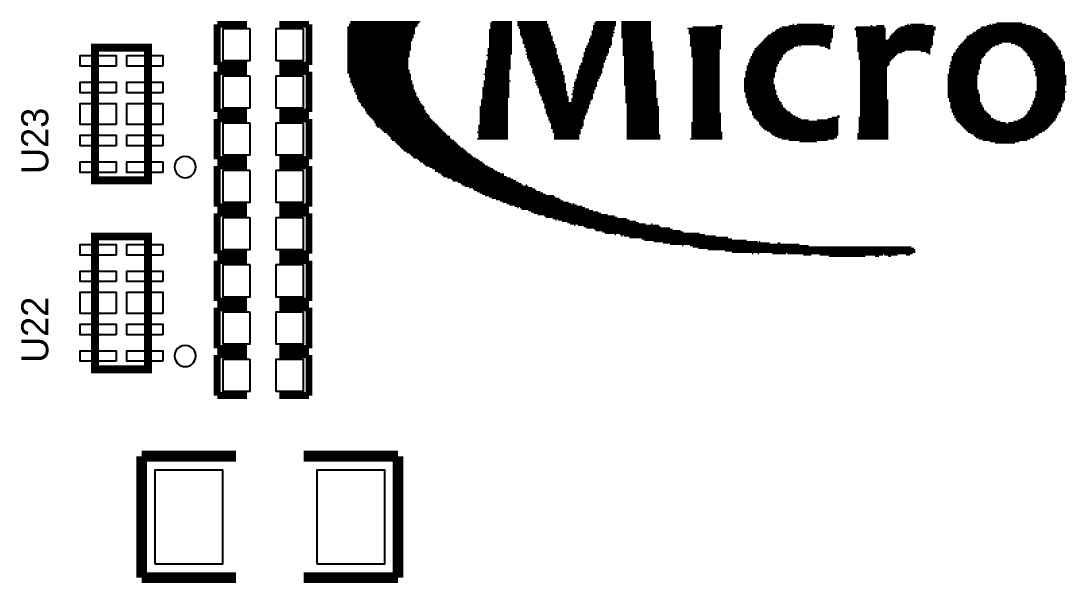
# Model space of a CAD drawing. Extents: x -41 to 160, y -9 to 129.
# Drawn here: x 3.57 to 23.27, y 57.94 to 68.52 of the extents above; entities that cross this region are included whole.
import ezdxf

# ---------------------------------------------------------------- set-up
doc = ezdxf.new("R2010")
doc.units = 0
for name, color, linetype in [('MA_PEN3', 7, 'CONTINUOUS'), ('PG_SILKSCREEN_TOP', 2, 'CONTINUOUS'), ('PIN_TOP', 1, 'CONTINUOUS'), ('RD_SILKSCREEN_TOP', 40, 'CONTINUOUS')]:
    doc.layers.add(name, color=color, linetype=linetype)

msp = doc.modelspace()

# ---------------------------------------------------------------- linework, layer by layer
at = {"layer": 'MA_PEN3', "const_width": 0.0254}
for points in [[(9.71804, 68.40474), (11.01344, 68.40474)], [(9.71804, 68.37934), (10.98804, 68.37934)], [(9.71804, 68.35394), (10.98804, 68.35394)], [(9.74344, 68.45554), (11.03884, 68.45554)], [(9.74344, 68.43014), (11.03884, 68.43014)], [(9.76884, 68.50634), (11.08964, 68.50634)], [(9.76884, 68.48094), (11.06424, 68.48094)], [(12.38504, 68.35394), (12.81684, 68.35394)], [(12.41044, 68.48094), (12.81684, 68.48094)], [(12.41044, 68.45554), (12.81684, 68.45554)], [(12.41044, 68.43014), (12.81684, 68.43014)], [(12.41044, 68.40474), (12.81684, 68.40474)], [(12.41044, 68.37934), (12.81684, 68.37934)], [(12.43584, 68.50634), (12.81684, 68.50634)], [(12.91844, 68.50634), (13.47724, 68.50634)], [(12.91844, 68.48094), (13.47724, 68.48094)], [(12.91844, 68.45554), (13.50264, 68.45554)], [(12.91844, 68.43014), (13.50264, 68.43014)], [(12.94384, 68.40474), (13.50264, 68.40474)], [(12.94384, 68.37934), (13.52804, 68.37934)], [(12.96924, 68.35394), (13.52804, 68.35394)], [(14.34084, 68.43014), (14.77264, 68.43014)], [(14.34084, 68.40474), (14.74724, 68.40474)], [(14.34084, 68.37934), (14.74724, 68.37934)], [(14.34084, 68.35394), (14.74724, 68.35394)], [(14.36624, 68.48094), (14.77264, 68.48094)], [(14.36624, 68.45554), (14.77264, 68.45554)], [(14.39164, 68.50634), (14.77264, 68.50634)], [(14.87424, 68.50634), (15.43304, 68.50634)], [(14.87424, 68.48094), (15.43304, 68.48094)], [(14.87424, 68.45554), (15.43304, 68.45554)], [(14.87424, 68.43014), (15.43304, 68.43014)], [(14.87424, 68.40474), (15.43304, 68.40474)], [(14.87424, 68.37934), (15.43304, 68.37934)], [(14.87424, 68.35394), (15.43304, 68.35394)], [(16.11884, 68.37934), (16.77924, 68.37934)], [(16.14424, 68.35394), (16.75384, 68.35394)], [(16.22044, 68.40474), (16.77924, 68.40474)], [(16.65224, 68.43014), (16.77924, 68.43014)], [(17.79524, 68.35394), (18.86204, 68.35394)], [(17.84604, 68.37934), (18.88744, 68.37934)], [(17.89684, 68.40474), (18.88744, 68.40474)], [(18.02384, 68.43014), (18.83664, 68.43014)], [(18.10004, 68.45554), (18.12544, 68.45554)], [(18.17624, 68.45554), (18.68424, 68.45554)], [(18.86204, 68.43014), (18.88744, 68.43014)], [(19.26844, 68.37934), (19.85264, 68.37934)], [(19.26844, 68.35394), (19.85264, 68.35394)], [(19.29384, 68.40474), (19.82724, 68.40474)], [(19.57324, 68.43014), (19.59864, 68.43014)], [(19.67484, 68.43014), (19.82724, 68.43014)], [(20.05584, 68.35394), (20.79244, 68.35394)], [(20.08124, 68.37934), (20.79244, 68.37934)], [(20.13204, 68.40474), (20.79244, 68.40474)], [(20.20824, 68.43014), (20.74164, 68.43014)], [(20.25904, 68.45554), (20.28444, 68.45554)], [(20.30984, 68.45554), (20.58924, 68.45554)], [(21.57984, 68.35394), (22.77364, 68.35394)], [(21.63064, 68.37934), (22.72284, 68.37934)], [(21.65604, 68.40474), (22.67204, 68.40474)], [(21.75764, 68.43014), (22.59584, 68.43014)], [(21.80844, 68.45554), (21.83384, 68.45554)], [(21.85924, 68.45554), (22.49424, 68.45554)], [(21.93544, 68.48094), (22.41804, 68.48094)], [(9.71804, 68.32854), (10.98804, 68.32854)], [(9.71804, 68.30314), (10.98804, 68.30314)], [(9.71804, 68.27774), (10.98804, 68.27774)], [(9.71804, 68.25234), (10.96264, 68.25234)], [(9.71804, 68.22694), (10.96264, 68.22694)], [(9.71804, 68.20154), (10.96264, 68.20154)], [(9.71804, 68.17614), (10.93724, 68.17614)], [(12.38504, 68.32854), (12.81684, 68.32854)], [(12.38504, 68.30314), (12.81684, 68.30314)], [(12.38504, 68.27774), (12.81684, 68.27774)], [(12.38504, 68.25234), (12.81684, 68.25234)], [(12.38504, 68.22694), (12.81684, 68.22694)], [(12.38504, 68.20154), (12.81684, 68.20154)], [(12.38504, 68.17614), (12.81684, 68.17614)], [(12.96924, 68.32854), (13.52804, 68.32854)], [(12.96924, 68.30314), (13.55344, 68.30314)], [(12.96924, 68.27774), (13.55344, 68.27774)], [(12.96924, 68.25234), (13.55344, 68.25234)], [(12.99464, 68.22694), (13.57884, 68.22694)], [(12.99464, 68.20154), (13.57884, 68.20154)], [(13.02004, 68.17614), (13.57884, 68.17614)], [(14.26464, 68.17614), (14.69644, 68.17614)], [(14.29004, 68.22694), (14.72184, 68.22694)], [(14.29004, 68.20154), (14.69644, 68.20154)], [(14.31544, 68.32854), (14.72184, 68.32854)], [(14.31544, 68.30314), (14.74724, 68.30314)], [(14.31544, 68.27774), (14.72184, 68.27774)], [(14.31544, 68.25234), (14.72184, 68.25234)], [(14.87424, 68.32854), (15.43304, 68.32854)], [(14.87424, 68.30314), (15.43304, 68.30314)], [(14.87424, 68.27774), (15.43304, 68.27774)], [(14.87424, 68.25234), (15.43304, 68.25234)], [(14.87424, 68.22694), (15.43304, 68.22694)], [(14.87424, 68.20154), (15.43304, 68.20154)], [(14.89964, 68.17614), (15.43304, 68.17614)], [(16.14424, 68.32854), (16.75384, 68.32854)], [(16.14424, 68.30314), (16.75384, 68.30314)], [(16.14424, 68.27774), (16.75384, 68.27774)], [(16.16964, 68.25234), (16.75384, 68.25234)], [(16.16964, 68.22694), (16.75384, 68.22694)], [(16.16964, 68.20154), (16.75384, 68.20154)], [(16.16964, 68.17614), (16.75384, 68.17614)], [(17.56664, 68.17614), (18.83664, 68.17614)], [(17.59204, 68.20154), (18.86204, 68.20154)], [(17.61744, 68.22694), (18.86204, 68.22694)], [(17.64284, 68.25234), (18.86204, 68.25234)], [(17.69364, 68.27774), (18.86204, 68.27774)], [(17.71904, 68.30314), (18.86204, 68.30314)], [(17.76984, 68.32854), (18.86204, 68.32854)], [(19.29384, 68.32854), (19.85264, 68.32854)], [(19.29384, 68.30314), (19.85264, 68.30314)], [(19.29384, 68.27774), (19.85264, 68.27774)], [(19.29384, 68.25234), (19.85264, 68.25234)], [(19.29384, 68.22694), (19.85264, 68.22694)], [(19.31924, 68.20154), (19.85264, 68.20154)], [(19.31924, 68.17614), (19.85264, 68.17614)], [(19.90344, 68.17614), (20.74164, 68.17614)], [(19.92884, 68.22694), (20.74164, 68.22694)], [(19.92884, 68.20154), (20.74164, 68.20154)], [(19.95424, 68.25234), (20.76704, 68.25234)], [(19.97964, 68.27774), (20.76704, 68.27774)], [(20.00504, 68.30314), (20.76704, 68.30314)], [(20.03044, 68.32854), (20.76704, 68.32854)], [(21.35124, 68.17614), (22.97684, 68.17614)], [(21.37664, 68.22694), (22.92604, 68.22694)], [(21.37664, 68.20154), (22.95144, 68.20154)], [(21.42744, 68.25234), (22.90064, 68.25234)], [(21.47824, 68.27774), (22.87524, 68.27774)], [(21.50364, 68.30314), (22.82444, 68.30314)], [(21.55444, 68.32854), (22.79904, 68.32854)], [(9.71804, 68.15074), (10.93724, 68.15074)], [(9.71804, 68.12534), (10.91184, 68.12534)], [(9.71804, 68.09994), (10.91184, 68.09994)], [(9.71804, 68.07454), (10.91184, 68.07454)], [(9.71804, 68.04914), (10.91184, 68.04914)], [(9.71804, 68.02374), (10.91184, 68.02374)], [(9.71804, 67.99834), (10.91184, 67.99834)], [(9.71804, 67.97294), (10.91184, 67.97294)], [(12.35964, 67.99834), (12.81684, 67.99834)], [(12.35964, 67.97294), (12.81684, 67.97294)], [(12.38504, 68.15074), (12.81684, 68.15074)], [(12.38504, 68.12534), (12.81684, 68.12534)], [(12.38504, 68.09994), (12.81684, 68.09994)], [(12.38504, 68.07454), (12.81684, 68.07454)], [(12.38504, 68.04914), (12.81684, 68.04914)], [(12.38504, 68.02374), (12.81684, 68.02374)], [(13.02004, 68.15074), (13.57884, 68.15074)], [(13.02004, 68.12534), (13.60424, 68.12534)], [(13.02004, 68.09994), (13.60424, 68.09994)], [(13.04544, 68.07454), (13.62964, 68.07454)], [(13.04544, 68.04914), (13.62964, 68.04914)], [(13.04544, 68.02374), (13.62964, 68.02374)], [(13.07084, 67.99834), (13.65504, 67.99834)], [(13.07084, 67.97294), (13.65504, 67.97294)], [(14.18844, 67.99834), (14.64564, 67.99834)], [(14.18844, 67.97294), (14.64564, 67.97294)], [(14.21384, 68.04914), (14.67104, 68.04914)], [(14.21384, 68.02374), (14.67104, 68.02374)], [(14.23924, 68.09994), (14.69644, 68.09994)], [(14.23924, 68.07454), (14.69644, 68.07454)], [(14.26464, 68.15074), (14.69644, 68.15074)], [(14.26464, 68.12534), (14.69644, 68.12534)], [(14.89964, 68.15074), (15.43304, 68.15074)], [(14.89964, 68.12534), (15.45844, 68.12534)], [(14.89964, 68.09994), (15.45844, 68.09994)], [(14.89964, 68.07454), (15.45844, 68.07454)], [(14.89964, 68.04914), (15.45844, 68.04914)], [(14.89964, 68.02374), (15.45844, 68.02374)], [(14.89964, 67.99834), (15.45844, 67.99834)], [(14.89964, 67.97294), (15.45844, 67.97294)], [(16.16964, 68.15074), (16.75384, 68.15074)], [(16.16964, 68.12534), (16.75384, 68.12534)], [(16.16964, 68.09994), (16.75384, 68.09994)], [(16.16964, 68.07454), (16.75384, 68.07454)], [(16.16964, 68.04914), (16.75384, 68.04914)], [(16.19504, 68.02374), (16.75384, 68.02374)], [(16.19504, 67.99834), (16.75384, 67.99834)], [(16.19504, 67.97294), (16.72844, 67.97294)], [(17.38884, 67.99834), (18.10004, 67.99834)], [(17.38884, 67.97294), (18.04924, 67.97294)], [(17.41424, 68.02374), (18.12544, 68.02374)], [(17.43964, 68.04914), (18.20164, 68.04914)], [(17.46504, 68.07454), (18.81124, 68.07454)], [(17.49044, 68.09994), (18.81124, 68.09994)], [(17.51584, 68.12534), (18.83664, 68.12534)], [(17.54124, 68.15074), (18.83664, 68.15074)], [(18.22704, 68.04914), (18.25244, 68.04914)], [(18.60804, 68.04914), (18.81124, 68.04914)], [(18.70964, 68.02374), (18.81124, 68.02374)], [(18.76044, 67.99834), (18.81124, 67.99834)], [(19.31924, 68.15074), (20.74164, 68.15074)], [(19.31924, 68.12534), (20.74164, 68.12534)], [(19.31924, 68.09994), (20.74164, 68.09994)], [(19.31924, 68.07454), (20.74164, 68.07454)], [(19.31924, 68.04914), (20.71624, 68.04914)], [(19.31924, 68.02374), (20.71624, 68.02374)], [(19.31924, 67.99834), (20.69084, 67.99834)], [(19.31924, 67.97294), (20.69084, 67.97294)], [(21.17344, 67.97294), (21.80844, 67.97294)], [(21.19884, 67.99834), (21.83384, 67.99834)], [(21.22424, 68.04914), (21.91004, 68.04914)], [(21.22424, 68.02374), (21.85924, 68.02374)], [(21.24964, 68.07454), (21.98624, 68.07454)], [(21.27504, 68.09994), (22.03704, 68.09994)], [(21.30044, 68.12534), (23.02764, 68.12534)], [(21.32584, 68.15074), (23.00224, 68.15074)], [(22.21484, 68.09994), (23.05304, 68.09994)], [(22.29104, 68.07454), (23.05304, 68.07454)], [(22.34184, 68.04914), (23.07844, 68.04914)], [(22.39264, 68.02374), (23.10384, 68.02374)], [(22.41804, 67.99834), (23.10384, 67.99834)], [(22.44344, 67.97294), (23.12924, 67.97294)], [(9.71804, 67.94754), (10.88644, 67.94754)], [(9.71804, 67.92214), (10.88644, 67.92214)], [(9.71804, 67.89674), (10.88644, 67.89674)], [(9.71804, 67.87134), (10.88644, 67.87134)], [(9.71804, 67.84594), (10.88644, 67.84594)], [(9.71804, 67.82054), (10.86104, 67.82054)], [(9.71804, 67.79514), (10.86104, 67.79514)], [(9.71804, 67.76974), (10.86104, 67.76974)], [(12.33424, 67.87134), (12.79144, 67.87134)], [(12.33424, 67.76974), (12.79144, 67.76974)], [(12.35964, 67.94754), (12.81684, 67.94754)], [(12.35964, 67.92214), (12.81684, 67.92214)], [(12.35964, 67.89674), (12.81684, 67.89674)], [(12.35964, 67.84594), (12.79144, 67.84594)], [(12.35964, 67.82054), (12.79144, 67.82054)], [(12.35964, 67.79514), (12.79144, 67.79514)], [(13.07084, 67.94754), (13.65504, 67.94754)], [(13.07084, 67.89674), (13.65504, 67.89674)], [(13.09624, 67.92214), (13.65504, 67.92214)], [(13.09624, 67.87134), (13.68044, 67.87134)], [(13.09624, 67.84594), (13.68044, 67.84594)], [(13.09624, 67.82054), (13.68044, 67.82054)], [(13.12164, 67.79514), (13.70584, 67.79514)], [(13.12164, 67.76974), (13.70584, 67.76974)], [(14.13764, 67.82054), (14.59484, 67.82054)], [(14.13764, 67.79514), (14.59484, 67.79514)], [(14.13764, 67.76974), (14.56944, 67.76974)], [(14.16304, 67.92214), (14.64564, 67.92214)], [(14.16304, 67.89674), (14.62024, 67.89674)], [(14.16304, 67.87134), (14.62024, 67.87134)], [(14.16304, 67.84594), (14.59484, 67.84594)], [(14.18844, 67.94754), (14.64564, 67.94754)], [(14.89964, 67.94754), (15.48384, 67.94754)], [(14.89964, 67.92214), (15.48384, 67.92214)], [(14.89964, 67.89674), (15.48384, 67.89674)], [(14.89964, 67.87134), (15.48384, 67.87134)], [(14.92504, 67.84594), (15.48384, 67.84594)], [(14.92504, 67.82054), (15.48384, 67.82054)], [(14.92504, 67.79514), (15.48384, 67.79514)], [(14.92504, 67.76974), (15.48384, 67.76974)], [(16.19504, 67.94754), (16.72844, 67.94754)], [(16.19504, 67.92214), (16.72844, 67.92214)], [(16.19504, 67.89674), (16.72844, 67.89674)], [(16.19504, 67.87134), (16.72844, 67.87134)], [(16.19504, 67.84594), (16.72844, 67.84594)], [(16.22044, 67.82054), (16.72844, 67.82054)], [(16.22044, 67.79514), (16.72844, 67.79514)], [(16.22044, 67.76974), (16.72844, 67.76974)], [(17.28724, 67.79514), (17.89684, 67.79514)], [(17.28724, 67.76974), (17.87144, 67.76974)], [(17.31264, 67.84594), (17.92224, 67.84594)], [(17.31264, 67.82054), (17.89684, 67.82054)], [(17.33804, 67.89674), (17.94764, 67.89674)], [(17.33804, 67.87134), (17.92224, 67.87134)], [(17.36344, 67.94754), (17.99844, 67.94754)], [(17.36344, 67.92214), (17.97304, 67.92214)], [(19.31924, 67.94754), (20.20824, 67.94754)], [(19.34464, 67.92214), (20.15744, 67.92214)], [(19.34464, 67.89674), (20.08124, 67.89674)], [(19.34464, 67.87134), (20.05584, 67.87134)], [(19.34464, 67.84594), (20.03044, 67.84594)], [(19.34464, 67.82054), (20.00504, 67.82054)], [(19.34464, 67.79514), (19.97964, 67.79514)], [(19.37004, 67.76974), (19.95424, 67.76974)], [(20.51304, 67.94754), (20.69084, 67.94754)], [(20.61464, 67.92214), (20.69084, 67.92214)], [(20.66544, 67.89674), (20.69084, 67.89674)], [(21.09724, 67.84594), (21.70684, 67.84594)], [(21.09724, 67.82054), (21.68144, 67.82054)], [(21.09724, 67.79514), (21.65604, 67.79514)], [(21.09724, 67.76974), (21.65604, 67.76974)], [(21.12264, 67.89674), (21.73224, 67.89674)], [(21.12264, 67.87134), (21.73224, 67.87134)], [(21.14804, 67.92214), (21.75764, 67.92214)], [(21.17344, 67.94754), (21.78304, 67.94754)], [(22.46884, 67.94754), (23.15464, 67.94754)], [(22.49424, 67.92214), (23.15464, 67.92214)], [(22.51964, 67.89674), (23.15464, 67.89674)], [(22.51964, 67.87134), (23.18004, 67.87134)], [(22.54504, 67.84594), (23.18004, 67.84594)], [(22.57044, 67.82054), (23.18004, 67.82054)], [(22.57044, 67.79514), (23.20544, 67.79514)], [(22.59584, 67.76974), (23.20544, 67.76974)], [(9.71804, 67.74434), (10.86104, 67.74434)], [(9.71804, 67.71894), (10.86104, 67.71894)], [(9.71804, 67.69354), (10.86104, 67.69354)], [(9.71804, 67.66814), (10.86104, 67.66814)], [(9.71804, 67.64274), (10.86104, 67.64274)], [(9.71804, 67.61734), (10.86104, 67.61734)], [(9.71804, 67.59194), (10.88644, 67.59194)], [(9.71804, 67.56654), (10.88644, 67.56654)], [(12.30884, 67.61734), (12.79144, 67.61734)], [(12.30884, 67.59194), (12.76604, 67.59194)], [(12.30884, 67.56654), (12.76604, 67.56654)], [(12.33424, 67.74434), (12.79144, 67.74434)], [(12.33424, 67.71894), (12.79144, 67.71894)], [(12.33424, 67.69354), (12.79144, 67.69354)], [(12.33424, 67.66814), (12.79144, 67.66814)], [(12.33424, 67.64274), (12.79144, 67.64274)], [(13.14704, 67.74434), (13.70584, 67.74434)], [(13.14704, 67.71894), (13.73124, 67.71894)], [(13.14704, 67.69354), (13.73124, 67.69354)], [(13.17244, 67.66814), (13.75664, 67.66814)], [(13.17244, 67.64274), (13.75664, 67.64274)], [(13.19784, 67.61734), (13.75664, 67.61734)], [(13.19784, 67.59194), (13.75664, 67.59194)], [(13.19784, 67.56654), (13.78204, 67.56654)], [(14.06144, 67.59194), (14.51864, 67.59194)], [(14.06144, 67.56654), (14.51864, 67.56654)], [(14.08684, 67.66814), (14.54404, 67.66814)], [(14.08684, 67.64274), (14.54404, 67.64274)], [(14.08684, 67.61734), (14.51864, 67.61734)], [(14.11224, 67.71894), (14.54404, 67.71894)], [(14.11224, 67.69354), (14.54404, 67.69354)], [(14.13764, 67.74434), (14.56944, 67.74434)], [(14.92504, 67.74434), (15.48384, 67.74434)], [(14.92504, 67.71894), (15.48384, 67.71894)], [(14.92504, 67.69354), (15.48384, 67.69354)], [(14.92504, 67.66814), (15.48384, 67.66814)], [(14.92504, 67.64274), (15.48384, 67.64274)], [(14.92504, 67.61734), (15.48384, 67.61734)], [(14.92504, 67.59194), (15.50924, 67.59194)], [(14.92504, 67.56654), (15.50924, 67.56654)], [(16.22044, 67.74434), (16.72844, 67.74434)], [(16.22044, 67.71894), (16.72844, 67.71894)], [(16.22044, 67.69354), (16.72844, 67.69354)], [(16.22044, 67.66814), (16.72844, 67.66814)], [(16.22044, 67.64274), (16.72844, 67.64274)], [(16.22044, 67.61734), (16.72844, 67.61734)], [(16.22044, 67.59194), (16.72844, 67.59194)], [(16.22044, 67.56654), (16.72844, 67.56654)], [(17.21104, 67.56654), (17.79524, 67.56654)], [(17.23644, 67.66814), (17.82064, 67.66814)], [(17.23644, 67.64274), (17.79524, 67.64274)], [(17.23644, 67.61734), (17.79524, 67.61734)], [(17.23644, 67.59194), (17.79524, 67.59194)], [(17.26184, 67.71894), (17.84604, 67.71894)], [(17.26184, 67.69354), (17.82064, 67.69354)], [(17.28724, 67.74434), (17.84604, 67.74434)], [(19.37004, 67.74434), (19.92884, 67.74434)], [(19.37004, 67.71894), (19.92884, 67.71894)], [(19.37004, 67.69354), (19.92884, 67.69354)], [(19.37004, 67.66814), (19.90344, 67.66814)], [(19.37004, 67.64274), (19.87804, 67.64274)], [(19.37004, 67.61734), (19.87804, 67.61734)], [(19.37004, 67.59194), (19.87804, 67.59194)], [(19.37004, 67.56654), (19.87804, 67.56654)], [(21.04644, 67.66814), (21.63064, 67.66814)], [(21.04644, 67.61734), (21.63064, 67.61734)], [(21.04644, 67.59194), (21.60524, 67.59194)], [(21.04644, 67.56654), (21.60524, 67.56654)], [(21.07184, 67.74434), (21.65604, 67.74434)], [(21.07184, 67.71894), (21.65604, 67.71894)], [(21.07184, 67.69354), (21.63064, 67.69354)], [(21.07184, 67.64274), (21.63064, 67.64274)], [(22.62124, 67.74434), (23.23084, 67.74434)], [(22.62124, 67.71894), (23.23084, 67.71894)], [(22.62124, 67.69354), (23.23084, 67.69354)], [(22.64664, 67.66814), (23.23084, 67.66814)], [(22.64664, 67.64274), (23.23084, 67.64274)], [(22.64664, 67.59194), (23.23084, 67.59194)], [(22.67204, 67.61734), (23.23084, 67.61734)], [(22.67204, 67.56654), (23.23084, 67.56654)], [(9.71804, 67.54114), (10.88644, 67.54114)], [(9.74344, 67.51574), (10.91184, 67.51574)], [(9.74344, 67.49034), (10.91184, 67.49034)], [(9.74344, 67.46494), (10.91184, 67.46494)], [(9.76884, 67.43954), (10.91184, 67.43954)], [(9.76884, 67.41414), (10.91184, 67.41414)], [(9.76884, 67.38874), (10.93724, 67.38874)], [(9.76884, 67.36334), (10.93724, 67.36334)], [(12.28344, 67.51574), (12.76604, 67.51574)], [(12.28344, 67.38874), (12.79144, 67.38874)], [(12.28344, 67.36334), (12.76604, 67.36334)], [(12.30884, 67.54114), (12.76604, 67.54114)], [(12.30884, 67.49034), (12.76604, 67.49034)], [(12.30884, 67.46494), (12.76604, 67.46494)], [(12.30884, 67.43954), (12.76604, 67.43954)], [(12.30884, 67.41414), (12.76604, 67.41414)], [(13.19784, 67.54114), (13.78204, 67.54114)], [(13.22324, 67.51574), (13.78204, 67.51574)], [(13.22324, 67.49034), (13.80744, 67.49034)], [(13.24864, 67.46494), (13.80744, 67.46494)], [(13.24864, 67.43954), (13.80744, 67.43954)], [(13.24864, 67.41414), (13.80744, 67.41414)], [(13.24864, 67.36334), (13.80744, 67.36334)], [(13.27404, 67.38874), (13.80744, 67.38874)], [(13.98524, 67.36334), (14.41704, 67.36334)], [(14.01064, 67.41414), (14.44244, 67.41414)], [(14.01064, 67.38874), (14.44244, 67.38874)], [(14.03604, 67.51574), (14.49324, 67.51574)], [(14.03604, 67.49034), (14.49324, 67.49034)], [(14.03604, 67.46494), (14.46784, 67.46494)], [(14.03604, 67.43954), (14.46784, 67.43954)], [(14.06144, 67.54114), (14.51864, 67.54114)], [(14.92504, 67.54114), (15.50924, 67.54114)], [(14.92504, 67.51574), (15.50924, 67.51574)], [(14.92504, 67.49034), (15.50924, 67.49034)], [(14.92504, 67.46494), (15.50924, 67.46494)], [(14.92504, 67.43954), (15.50924, 67.43954)], [(14.92504, 67.41414), (15.50924, 67.41414)], [(14.92504, 67.38874), (15.53464, 67.38874)], [(14.92504, 67.36334), (15.53464, 67.36334)], [(16.22044, 67.54114), (16.72844, 67.54114)], [(16.22044, 67.51574), (16.72844, 67.51574)], [(16.22044, 67.49034), (16.72844, 67.49034)], [(16.22044, 67.46494), (16.72844, 67.46494)], [(16.22044, 67.43954), (16.72844, 67.43954)], [(16.22044, 67.41414), (16.72844, 67.41414)], [(16.22044, 67.38874), (16.72844, 67.38874)], [(16.22044, 67.36334), (16.72844, 67.36334)], [(17.18564, 67.43954), (17.74444, 67.43954)], [(17.18564, 67.41414), (17.74444, 67.41414)], [(17.18564, 67.38874), (17.74444, 67.38874)], [(17.18564, 67.36334), (17.74444, 67.36334)], [(17.21104, 67.54114), (17.76984, 67.54114)], [(17.21104, 67.51574), (17.76984, 67.51574)], [(17.21104, 67.49034), (17.76984, 67.49034)], [(17.21104, 67.46494), (17.76984, 67.46494)], [(19.37004, 67.54114), (19.87804, 67.54114)], [(19.37004, 67.51574), (19.87804, 67.51574)], [(19.37004, 67.49034), (19.87804, 67.49034)], [(19.37004, 67.46494), (19.87804, 67.46494)], [(19.37004, 67.43954), (19.87804, 67.43954)], [(19.37004, 67.41414), (19.87804, 67.41414)], [(19.37004, 67.38874), (19.87804, 67.38874)], [(19.37004, 67.36334), (19.87804, 67.36334)], [(21.02104, 67.51574), (21.60524, 67.51574)], [(21.02104, 67.49034), (21.57984, 67.49034)], [(21.02104, 67.46494), (21.57984, 67.46494)], [(21.02104, 67.43954), (21.57984, 67.43954)], [(21.02104, 67.41414), (21.57984, 67.41414)], [(21.02104, 67.38874), (21.57984, 67.38874)], [(21.02104, 67.36334), (21.57984, 67.36334)], [(21.04644, 67.54114), (21.60524, 67.54114)], [(22.67204, 67.54114), (23.23084, 67.54114)], [(22.67204, 67.51574), (23.23084, 67.51574)], [(22.67204, 67.49034), (23.25624, 67.49034)], [(22.69744, 67.46494), (23.25624, 67.46494)], [(22.69744, 67.43954), (23.25624, 67.43954)], [(22.69744, 67.41414), (23.25624, 67.41414)], [(22.69744, 67.38874), (23.25624, 67.38874)], [(22.69744, 67.36334), (23.25624, 67.36334)], [(9.79424, 67.33794), (10.93724, 67.33794)], [(9.79424, 67.31254), (10.96264, 67.31254)], [(9.81964, 67.28714), (10.96264, 67.28714)], [(9.81964, 67.26174), (10.96264, 67.26174)], [(9.84504, 67.23634), (10.96264, 67.23634)], [(9.84504, 67.21094), (10.98804, 67.21094)], [(9.84504, 67.18554), (10.98804, 67.18554)], [(12.25804, 67.26174), (12.76604, 67.26174)], [(12.25804, 67.23634), (12.76604, 67.23634)], [(12.25804, 67.21094), (12.76604, 67.21094)], [(12.25804, 67.18554), (12.76604, 67.18554)], [(12.28344, 67.33794), (12.76604, 67.33794)], [(12.28344, 67.31254), (12.76604, 67.31254)], [(12.28344, 67.28714), (12.76604, 67.28714)], [(13.27404, 67.33794), (13.83284, 67.33794)], [(13.27404, 67.31254), (13.83284, 67.31254)], [(13.29944, 67.28714), (13.83284, 67.28714)], [(13.29944, 67.26174), (13.83284, 67.26174)], [(13.32484, 67.23634), (13.83284, 67.23634)], [(13.32484, 67.21094), (13.83284, 67.21094)], [(13.32484, 67.18554), (13.85824, 67.18554)], [(13.95984, 67.26174), (14.39164, 67.26174)], [(13.95984, 67.21094), (14.36624, 67.21094)], [(13.95984, 67.18554), (14.36624, 67.18554)], [(13.98524, 67.33794), (14.41704, 67.33794)], [(13.98524, 67.31254), (14.41704, 67.31254)], [(13.98524, 67.28714), (14.41704, 67.28714)], [(13.98524, 67.23634), (14.39164, 67.23634)], [(14.92504, 67.33794), (15.53464, 67.33794)], [(14.92504, 67.31254), (15.53464, 67.31254)], [(14.95044, 67.28714), (15.53464, 67.28714)], [(14.95044, 67.26174), (15.53464, 67.26174)], [(14.95044, 67.23634), (15.53464, 67.23634)], [(14.95044, 67.21094), (15.53464, 67.21094)], [(14.95044, 67.18554), (15.53464, 67.18554)], [(16.22044, 67.33794), (16.72844, 67.33794)], [(16.22044, 67.31254), (16.72844, 67.31254)], [(16.22044, 67.28714), (16.72844, 67.28714)], [(16.22044, 67.26174), (16.72844, 67.26174)], [(16.22044, 67.23634), (16.72844, 67.23634)], [(16.22044, 67.21094), (16.72844, 67.21094)], [(16.22044, 67.18554), (16.72844, 67.18554)], [(17.18564, 67.33794), (17.74444, 67.33794)], [(17.18564, 67.31254), (17.76984, 67.31254)], [(17.18564, 67.28714), (17.76984, 67.28714)], [(17.18564, 67.26174), (17.76984, 67.26174)], [(17.18564, 67.23634), (17.76984, 67.23634)], [(17.18564, 67.21094), (17.79524, 67.21094)], [(17.18564, 67.18554), (17.79524, 67.18554)], [(19.37004, 67.33794), (19.87804, 67.33794)], [(19.37004, 67.31254), (19.87804, 67.31254)], [(19.37004, 67.28714), (19.87804, 67.28714)], [(19.37004, 67.26174), (19.87804, 67.26174)], [(19.37004, 67.23634), (19.87804, 67.23634)], [(19.37004, 67.21094), (19.87804, 67.21094)], [(19.37004, 67.18554), (19.87804, 67.18554)], [(21.02104, 67.33794), (21.57984, 67.33794)], [(21.02104, 67.31254), (21.57984, 67.31254)], [(21.02104, 67.28714), (21.57984, 67.28714)], [(21.02104, 67.26174), (21.57984, 67.26174)], [(21.02104, 67.23634), (21.57984, 67.23634)], [(21.02104, 67.21094), (21.60524, 67.21094)], [(21.02104, 67.18554), (21.60524, 67.18554)], [(22.67204, 67.18554), (23.25624, 67.18554)], [(22.69744, 67.33794), (23.25624, 67.33794)], [(22.69744, 67.31254), (23.25624, 67.31254)], [(22.69744, 67.28714), (23.23084, 67.28714)], [(22.69744, 67.26174), (23.23084, 67.26174)], [(22.69744, 67.23634), (23.23084, 67.23634)], [(22.69744, 67.21094), (23.23084, 67.21094)], [(9.87044, 67.16014), (11.01344, 67.16014)], [(9.87044, 67.13474), (11.01344, 67.13474)], [(9.89584, 67.10934), (11.01344, 67.10934)], [(9.89584, 67.08394), (11.03884, 67.08394)], [(9.89584, 67.05854), (11.06424, 67.05854)], [(9.92124, 67.03314), (11.06424, 67.03314)], [(9.92124, 67.00774), (11.08964, 67.00774)], [(9.94664, 66.98234), (11.08964, 66.98234)], [(12.23264, 67.03314), (12.74064, 67.03314)], [(12.23264, 67.00774), (12.74064, 67.00774)], [(12.23264, 66.98234), (12.74064, 66.98234)], [(12.25804, 67.16014), (12.76604, 67.16014)], [(12.25804, 67.13474), (12.76604, 67.13474)], [(12.25804, 67.10934), (12.76604, 67.10934)], [(12.25804, 67.08394), (12.76604, 67.08394)], [(12.25804, 67.05854), (12.74064, 67.05854)], [(13.32484, 67.16014), (13.85824, 67.16014)], [(13.35024, 67.13474), (13.85824, 67.13474)], [(13.35024, 67.10934), (13.85824, 67.10934)], [(13.37564, 67.08394), (13.88364, 67.08394)], [(13.37564, 67.05854), (13.88364, 67.05854)], [(13.37564, 67.03314), (13.88364, 67.03314)], [(13.40104, 67.00774), (13.88364, 67.00774)], [(13.40104, 66.98234), (14.29004, 66.98234)], [(13.93444, 67.13474), (14.34084, 67.13474)], [(13.93444, 67.05854), (14.34084, 67.05854)], [(13.93444, 67.03314), (14.31544, 67.03314)], [(13.93444, 67.00774), (14.29004, 67.00774)], [(13.95984, 67.16014), (14.36624, 67.16014)], [(13.95984, 67.10934), (14.34084, 67.10934)], [(13.95984, 67.08394), (14.34084, 67.08394)], [(14.95044, 67.16014), (15.53464, 67.16014)], [(14.95044, 67.13474), (15.53464, 67.13474)], [(14.95044, 67.10934), (15.53464, 67.10934)], [(14.95044, 67.08394), (15.53464, 67.08394)], [(14.95044, 67.05854), (15.56004, 67.05854)], [(14.95044, 67.03314), (15.56004, 67.03314)], [(14.95044, 67.00774), (15.56004, 67.00774)], [(14.95044, 66.98234), (15.56004, 66.98234)], [(16.22044, 67.16014), (16.72844, 67.16014)], [(16.22044, 67.13474), (16.72844, 67.13474)], [(16.22044, 67.10934), (16.72844, 67.10934)], [(16.22044, 67.08394), (16.72844, 67.08394)], [(16.22044, 67.05854), (16.72844, 67.05854)], [(16.22044, 67.03314), (16.72844, 67.03314)], [(16.22044, 67.00774), (16.72844, 67.00774)], [(16.22044, 66.98234), (16.72844, 66.98234)], [(17.21104, 67.16014), (17.79524, 67.16014)], [(17.21104, 67.13474), (17.79524, 67.13474)], [(17.21104, 67.10934), (17.82064, 67.10934)], [(17.21104, 67.08394), (17.82064, 67.08394)], [(17.23644, 67.05854), (17.84604, 67.05854)], [(17.23644, 67.03314), (17.84604, 67.03314)], [(17.23644, 67.00774), (17.87144, 67.00774)], [(17.23644, 66.98234), (17.89684, 66.98234)], [(19.37004, 67.16014), (19.87804, 67.16014)], [(19.37004, 67.13474), (19.87804, 67.13474)], [(19.37004, 67.10934), (19.87804, 67.10934)], [(19.37004, 67.08394), (19.87804, 67.08394)], [(19.37004, 67.05854), (19.87804, 67.05854)], [(19.37004, 67.03314), (19.90344, 67.03314)], [(19.37004, 67.00774), (19.90344, 67.00774)], [(19.37004, 66.98234), (19.90344, 66.98234)], [(21.02104, 67.16014), (21.60524, 67.16014)], [(21.02104, 67.13474), (21.63064, 67.13474)], [(21.02104, 67.10934), (21.63064, 67.10934)], [(21.02104, 67.08394), (21.63064, 67.08394)], [(21.04644, 67.05854), (21.63064, 67.05854)], [(21.04644, 67.03314), (21.63064, 67.03314)], [(21.04644, 67.00774), (21.63064, 67.00774)], [(21.07184, 66.98234), (21.65604, 66.98234)], [(22.62124, 67.00774), (23.20544, 67.00774)], [(22.62124, 66.98234), (23.20544, 66.98234)], [(22.64664, 67.05854), (23.23084, 67.05854)], [(22.64664, 67.03314), (23.23084, 67.03314)], [(22.67204, 67.16014), (23.23084, 67.16014)], [(22.67204, 67.13474), (23.23084, 67.13474)], [(22.67204, 67.10934), (23.23084, 67.10934)], [(22.67204, 67.08394), (23.23084, 67.08394)], [(9.97204, 66.95694), (11.11504, 66.95694)], [(9.97204, 66.93154), (11.14044, 66.93154)], [(9.99744, 66.90614), (11.16584, 66.90614)], [(10.02284, 66.88074), (11.16584, 66.88074)], [(10.04824, 66.85534), (11.16584, 66.85534)], [(10.04824, 66.82994), (11.19124, 66.82994)], [(10.07364, 66.80454), (11.19124, 66.80454)], [(10.07364, 66.77914), (11.21664, 66.77914)], [(12.20724, 66.90614), (12.74064, 66.90614)], [(12.20724, 66.88074), (12.74064, 66.88074)], [(12.20724, 66.85534), (12.74064, 66.85534)], [(12.20724, 66.82994), (12.74064, 66.82994)], [(12.20724, 66.80454), (12.74064, 66.80454)], [(12.20724, 66.77914), (12.74064, 66.77914)], [(12.23264, 66.95694), (12.74064, 66.95694)], [(12.23264, 66.93154), (12.74064, 66.93154)], [(13.42644, 66.95694), (14.29004, 66.95694)], [(13.42644, 66.93154), (14.26464, 66.93154)], [(13.42644, 66.90614), (14.26464, 66.90614)], [(13.42644, 66.88074), (14.26464, 66.88074)], [(13.45184, 66.85534), (14.23924, 66.85534)], [(13.45184, 66.82994), (14.23924, 66.82994)], [(13.45184, 66.80454), (14.23924, 66.80454)], [(13.45184, 66.77914), (14.21384, 66.77914)], [(14.97584, 66.95694), (15.56004, 66.95694)], [(14.97584, 66.93154), (15.56004, 66.93154)], [(14.97584, 66.90614), (15.58544, 66.90614)], [(14.97584, 66.88074), (15.58544, 66.88074)], [(14.97584, 66.85534), (15.58544, 66.85534)], [(14.97584, 66.82994), (15.58544, 66.82994)], [(14.97584, 66.80454), (15.58544, 66.80454)], [(14.97584, 66.77914), (15.58544, 66.77914)], [(16.22044, 66.95694), (16.72844, 66.95694)], [(16.22044, 66.93154), (16.72844, 66.93154)], [(16.22044, 66.90614), (16.72844, 66.90614)], [(16.22044, 66.88074), (16.72844, 66.88074)], [(16.22044, 66.85534), (16.72844, 66.85534)], [(16.22044, 66.82994), (16.72844, 66.82994)], [(16.22044, 66.80454), (16.72844, 66.80454)], [(16.22044, 66.77914), (16.75384, 66.77914)], [(17.26184, 66.95694), (17.89684, 66.95694)], [(17.26184, 66.93154), (17.92224, 66.93154)], [(17.28724, 66.90614), (17.92224, 66.90614)], [(17.28724, 66.88074), (17.94764, 66.88074)], [(17.28724, 66.85534), (17.97304, 66.85534)], [(17.31264, 66.82994), (17.99844, 66.82994)], [(17.33804, 66.80454), (18.04924, 66.80454)], [(17.33804, 66.77914), (18.07464, 66.77914)], [(19.37004, 66.95694), (19.90344, 66.95694)], [(19.37004, 66.93154), (19.90344, 66.93154)], [(19.37004, 66.90614), (19.90344, 66.90614)], [(19.37004, 66.88074), (19.90344, 66.88074)], [(19.37004, 66.85534), (19.90344, 66.85534)], [(19.37004, 66.82994), (19.90344, 66.82994)], [(19.37004, 66.80454), (19.90344, 66.80454)], [(19.37004, 66.77914), (19.90344, 66.77914)], [(21.07184, 66.95694), (21.65604, 66.95694)], [(21.07184, 66.93154), (21.68144, 66.93154)], [(21.07184, 66.90614), (21.68144, 66.90614)], [(21.07184, 66.88074), (21.70684, 66.88074)], [(21.09724, 66.85534), (21.70684, 66.85534)], [(21.09724, 66.82994), (21.73224, 66.82994)], [(21.09724, 66.80454), (21.75764, 66.80454)], [(21.12264, 66.77914), (21.78304, 66.77914)], [(22.51964, 66.80454), (23.12924, 66.80454)], [(22.51964, 66.77914), (23.10384, 66.77914)], [(22.54504, 66.82994), (23.15464, 66.82994)], [(22.57044, 66.88074), (23.15464, 66.88074)], [(22.57044, 66.85534), (23.15464, 66.85534)], [(22.59584, 66.93154), (23.18004, 66.93154)], [(22.59584, 66.90614), (23.18004, 66.90614)], [(22.62124, 66.95694), (23.18004, 66.95694)], [(10.09904, 66.75374), (11.24204, 66.75374)], [(10.12444, 66.72834), (11.26744, 66.72834)], [(10.14984, 66.70294), (11.26744, 66.70294)], [(10.17524, 66.67754), (11.29284, 66.67754)], [(10.20064, 66.65214), (11.31824, 66.65214)], [(10.22604, 66.62674), (11.34364, 66.62674)], [(10.22604, 66.60134), (11.36904, 66.60134)], [(10.25144, 66.57594), (11.39444, 66.57594)], [(12.20724, 66.75374), (12.74064, 66.75374)], [(12.20724, 66.72834), (12.74064, 66.72834)], [(12.20724, 66.70294), (12.74064, 66.70294)], [(12.20724, 66.67754), (12.74064, 66.67754)], [(12.20724, 66.65214), (12.74064, 66.65214)], [(12.20724, 66.62674), (12.74064, 66.62674)], [(12.20724, 66.60134), (12.74064, 66.60134)], [(12.20724, 66.57594), (12.74064, 66.57594)], [(13.47724, 66.75374), (14.21384, 66.75374)], [(13.47724, 66.72834), (14.18844, 66.72834)], [(13.50264, 66.70294), (14.18844, 66.70294)], [(13.50264, 66.67754), (14.18844, 66.67754)], [(13.50264, 66.65214), (14.16304, 66.65214)], [(13.52804, 66.62674), (14.16304, 66.62674)], [(13.52804, 66.60134), (14.16304, 66.60134)], [(13.55344, 66.57594), (14.16304, 66.57594)], [(14.97584, 66.75374), (15.58544, 66.75374)], [(14.97584, 66.72834), (15.58544, 66.72834)], [(14.97584, 66.70294), (15.58544, 66.70294)], [(14.97584, 66.67754), (15.58544, 66.67754)], [(14.97584, 66.65214), (15.58544, 66.65214)], [(14.97584, 66.62674), (15.58544, 66.62674)], [(14.97584, 66.60134), (15.58544, 66.60134)], [(14.97584, 66.57594), (15.58544, 66.57594)], [(16.19504, 66.60134), (16.75384, 66.60134)], [(16.19504, 66.57594), (16.75384, 66.57594)], [(16.22044, 66.75374), (16.75384, 66.75374)], [(16.22044, 66.72834), (16.75384, 66.72834)], [(16.22044, 66.70294), (16.75384, 66.70294)], [(16.22044, 66.67754), (16.75384, 66.67754)], [(16.22044, 66.65214), (16.75384, 66.65214)], [(16.22044, 66.62674), (16.75384, 66.62674)], [(17.33804, 66.75374), (18.10004, 66.75374)], [(17.36344, 66.72834), (18.15084, 66.72834)], [(17.36344, 66.70294), (18.20164, 66.70294)], [(17.38884, 66.67754), (18.25244, 66.67754)], [(17.41424, 66.65214), (18.40484, 66.65214)], [(17.43964, 66.62674), (18.96364, 66.62674)], [(17.46504, 66.60134), (18.96364, 66.60134)], [(17.46504, 66.57594), (18.96364, 66.57594)], [(18.55724, 66.65214), (18.96364, 66.65214)], [(18.76044, 66.67754), (18.96364, 66.67754)], [(18.83664, 66.70294), (18.98904, 66.70294)], [(18.93824, 66.72834), (18.98904, 66.72834)], [(19.34464, 66.70294), (19.90344, 66.70294)], [(19.34464, 66.67754), (19.90344, 66.67754)], [(19.34464, 66.65214), (19.90344, 66.65214)], [(19.34464, 66.62674), (19.90344, 66.62674)], [(19.34464, 66.60134), (19.90344, 66.60134)], [(19.34464, 66.57594), (19.90344, 66.57594)], [(19.37004, 66.75374), (19.90344, 66.75374)], [(19.37004, 66.72834), (19.90344, 66.72834)], [(21.12264, 66.75374), (21.80844, 66.75374)], [(21.14804, 66.72834), (21.83384, 66.72834)], [(21.14804, 66.70294), (21.83384, 66.70294)], [(21.17344, 66.67754), (21.88464, 66.67754)], [(21.17344, 66.65214), (21.93544, 66.65214)], [(21.19884, 66.62674), (22.01164, 66.62674)], [(21.22424, 66.60134), (22.11324, 66.60134)], [(21.24964, 66.57594), (22.97684, 66.57594)], [(22.16404, 66.60134), (23.00224, 66.60134)], [(22.26564, 66.62674), (23.02764, 66.62674)], [(22.34184, 66.65214), (23.05304, 66.65214)], [(22.39264, 66.67754), (23.05304, 66.67754)], [(22.44344, 66.70294), (23.07844, 66.70294)], [(22.46884, 66.72834), (23.07844, 66.72834)], [(22.49424, 66.75374), (23.10384, 66.75374)], [(10.25144, 66.55054), (11.41984, 66.55054)], [(10.27684, 66.52514), (11.44524, 66.52514)], [(10.32764, 66.49974), (11.47064, 66.49974)], [(10.35304, 66.47434), (11.49604, 66.47434)], [(10.37844, 66.44894), (11.52144, 66.44894)], [(10.40384, 66.42354), (11.54684, 66.42354)], [(10.45464, 66.39814), (11.57224, 66.39814)], [(12.15644, 66.42354), (12.74064, 66.42354)], [(12.18184, 66.55054), (12.74064, 66.55054)], [(12.18184, 66.52514), (12.74064, 66.52514)], [(12.18184, 66.49974), (12.74064, 66.49974)], [(12.18184, 66.47434), (12.74064, 66.47434)], [(12.18184, 66.44894), (12.74064, 66.44894)], [(12.18184, 66.39814), (12.74064, 66.39814)], [(13.55344, 66.55054), (14.16304, 66.55054)], [(13.55344, 66.52514), (14.13764, 66.52514)], [(13.55344, 66.49974), (14.13764, 66.49974)], [(13.57884, 66.47434), (14.11224, 66.47434)], [(13.57884, 66.44894), (14.11224, 66.44894)], [(13.57884, 66.42354), (14.11224, 66.42354)], [(13.60424, 66.39814), (14.11224, 66.39814)], [(14.97584, 66.55054), (15.58544, 66.55054)], [(14.97584, 66.52514), (15.58544, 66.52514)], [(14.97584, 66.49974), (15.58544, 66.49974)], [(14.97584, 66.47434), (15.58544, 66.47434)], [(14.97584, 66.44894), (15.58544, 66.44894)], [(14.97584, 66.42354), (15.58544, 66.42354)], [(14.97584, 66.39814), (15.58544, 66.39814)], [(16.19504, 66.55054), (16.75384, 66.55054)], [(16.19504, 66.52514), (16.75384, 66.52514)], [(16.19504, 66.49974), (16.75384, 66.49974)], [(16.19504, 66.47434), (16.75384, 66.47434)], [(16.19504, 66.44894), (16.75384, 66.44894)], [(16.19504, 66.42354), (16.77924, 66.42354)], [(16.19504, 66.39814), (16.77924, 66.39814)], [(17.49044, 66.55054), (18.96364, 66.55054)], [(17.51584, 66.52514), (18.96364, 66.52514)], [(17.54124, 66.49974), (18.96364, 66.49974)], [(17.56664, 66.47434), (18.96364, 66.47434)], [(17.61744, 66.44894), (18.96364, 66.44894)], [(17.66824, 66.42354), (18.96364, 66.42354)], [(17.69364, 66.39814), (18.96364, 66.39814)], [(19.31924, 66.39814), (19.90344, 66.39814)], [(19.34464, 66.55054), (19.90344, 66.55054)], [(19.34464, 66.52514), (19.90344, 66.52514)], [(19.34464, 66.49974), (19.90344, 66.49974)], [(19.34464, 66.47434), (19.90344, 66.47434)], [(19.34464, 66.44894), (19.90344, 66.44894)], [(19.34464, 66.42354), (19.90344, 66.42354)], [(21.27504, 66.55054), (22.95144, 66.55054)], [(21.30044, 66.52514), (22.92604, 66.52514)], [(21.32584, 66.49974), (22.90064, 66.49974)], [(21.35124, 66.47434), (22.87524, 66.47434)], [(21.37664, 66.44894), (22.84984, 66.44894)], [(21.40204, 66.42354), (22.79904, 66.42354)], [(21.45284, 66.39814), (22.74824, 66.39814)], [(10.48004, 66.37274), (11.59764, 66.37274)], [(10.50544, 66.34734), (11.64844, 66.34734)], [(10.53084, 66.32194), (11.64844, 66.32194)], [(10.53084, 66.29654), (11.67384, 66.29654)], [(10.55624, 66.27114), (11.72464, 66.27114)], [(10.60704, 66.24574), (11.75004, 66.24574)], [(10.63244, 66.22034), (11.77544, 66.22034)], [(10.65784, 66.19494), (11.80084, 66.19494)], [(12.15644, 66.29654), (12.74064, 66.29654)], [(12.18184, 66.37274), (12.74064, 66.37274)], [(12.18184, 66.34734), (12.74064, 66.34734)], [(12.18184, 66.32194), (12.74064, 66.32194)], [(13.60424, 66.37274), (14.08684, 66.37274)], [(13.60424, 66.34734), (14.08684, 66.34734)], [(13.60424, 66.32194), (14.08684, 66.32194)], [(13.60424, 66.29654), (14.08684, 66.29654)], [(14.97584, 66.37274), (15.61084, 66.37274)], [(14.97584, 66.34734), (15.61084, 66.34734)], [(14.97584, 66.32194), (15.61084, 66.32194)], [(14.97584, 66.29654), (15.61084, 66.29654)], [(16.16964, 66.29654), (16.77924, 66.29654)], [(16.19504, 66.37274), (16.77924, 66.37274)], [(16.19504, 66.34734), (16.77924, 66.34734)], [(16.19504, 66.32194), (16.77924, 66.32194)], [(17.71904, 66.37274), (18.96364, 66.37274)], [(17.76984, 66.34734), (18.93824, 66.34734)], [(17.82064, 66.32194), (18.93824, 66.32194)], [(17.89684, 66.29654), (18.88744, 66.29654)], [(18.02384, 66.27114), (18.76044, 66.27114)], [(18.22704, 66.24574), (18.55724, 66.24574)], [(19.31924, 66.37274), (19.90344, 66.37274)], [(19.31924, 66.34734), (19.90344, 66.34734)], [(19.31924, 66.32194), (19.90344, 66.32194)], [(19.31924, 66.29654), (19.90344, 66.29654)], [(21.50364, 66.37274), (22.72284, 66.37274)], [(21.52904, 66.34734), (22.67204, 66.34734)], [(21.55444, 66.32194), (22.64664, 66.32194)], [(21.60524, 66.29654), (22.57044, 66.29654)], [(21.68144, 66.27114), (22.51964, 66.27114)], [(21.80844, 66.24574), (22.36724, 66.24574)], [(21.91004, 66.22034), (22.29104, 66.22034)], [(10.68324, 66.16954), (11.82624, 66.16954)], [(10.70864, 66.14414), (11.85164, 66.14414)], [(10.73404, 66.11874), (11.90244, 66.11874)], [(10.75944, 66.09334), (11.92784, 66.09334)], [(10.78484, 66.06794), (11.95324, 66.06794)], [(10.83564, 66.04254), (11.97864, 66.04254)], [(10.88644, 66.01714), (12.02944, 66.01714)], [(10.91184, 65.99174), (12.05484, 65.99174)], [(10.93724, 65.96634), (12.08024, 65.96634)], [(10.96264, 65.94094), (12.13104, 65.94094)], [(11.03884, 65.91554), (12.18184, 65.91554)], [(11.06424, 65.89014), (12.20724, 65.89014)], [(11.08964, 65.86474), (12.25804, 65.86474)], [(11.14044, 65.83934), (12.28344, 65.83934)], [(11.16584, 65.81394), (12.30884, 65.81394)], [(11.19124, 65.78854), (12.35964, 65.78854)], [(11.26744, 65.76314), (12.41044, 65.76314)], [(11.31824, 65.73774), (12.46124, 65.73774)], [(11.36904, 65.71234), (12.48664, 65.71234)], [(11.36904, 65.68694), (12.53744, 65.68694)], [(11.41984, 65.66154), (12.58824, 65.66154)], [(11.47064, 65.63614), (12.66444, 65.63614)], [(11.49604, 65.61074), (12.66444, 65.61074)], [(11.52144, 65.58534), (12.71524, 65.58534)], [(11.59764, 65.55994), (12.79144, 65.55994)], [(11.67384, 65.53454), (12.84224, 65.53454)], [(11.69924, 65.50914), (12.89304, 65.50914)], [(11.80084, 65.48374), (12.94384, 65.48374)], [(11.85164, 65.45834), (12.99464, 65.45834)], [(11.87704, 65.43294), (13.02004, 65.43294)], [(11.92784, 65.40754), (13.12164, 65.40754)], [(13.07084, 65.43294), (13.09624, 65.43294)], [(12.00404, 65.38214), (13.19784, 65.38214)], [(12.08024, 65.35674), (13.24864, 65.35674)], [(12.10564, 65.33134), (13.27404, 65.33134)], [(12.15644, 65.30594), (13.35024, 65.30594)], [(12.20724, 65.28054), (13.40104, 65.28054)], [(12.25804, 65.25514), (13.45184, 65.25514)], [(12.30884, 65.22974), (13.60424, 65.22974)], [(12.38504, 65.20434), (13.62964, 65.20434)], [(12.43584, 65.17894), (13.70584, 65.17894)], [(12.51204, 65.15354), (13.73124, 65.15354)], [(12.58824, 65.12814), (13.78204, 65.12814)], [(12.63904, 65.10274), (13.88364, 65.10274)], [(12.71524, 65.07734), (13.93444, 65.07734)], [(12.76604, 65.05194), (14.03604, 65.05194)], [(12.86764, 65.02654), (14.13764, 65.02654)], [(12.91844, 65.00114), (12.94384, 65.00114)], [(12.96924, 65.00114), (14.18844, 65.00114)], [(13.95984, 65.07734), (13.98524, 65.07734)], [(12.99464, 64.97574), (14.26464, 64.97574)], [(13.12164, 64.95034), (14.34084, 64.95034)], [(13.17244, 64.92494), (14.44244, 64.92494)], [(13.22324, 64.89954), (14.49324, 64.89954)], [(13.29944, 64.87414), (14.62024, 64.87414)], [(13.42644, 64.84874), (14.74724, 64.84874)], [(13.45184, 64.82334), (14.79804, 64.82334)], [(13.57884, 64.79794), (14.97584, 64.79794)], [(13.62964, 64.77254), (13.65504, 64.77254)], [(13.68044, 64.77254), (15.02664, 64.77254)], [(13.75664, 64.74714), (15.15364, 64.74714)], [(13.85824, 64.72174), (15.20444, 64.72174)], [(13.90904, 64.69634), (15.33144, 64.69634)], [(13.98524, 64.67094), (14.01064, 64.67094)], [(14.06144, 64.67094), (15.58544, 64.67094)], [(14.16304, 64.64554), (15.61084, 64.64554)], [(14.21384, 64.62014), (15.78864, 64.62014)], [(15.43304, 64.69634), (15.45844, 64.69634)], [(14.36624, 64.59474), (15.83944, 64.59474)], [(14.39164, 64.56934), (15.99184, 64.56934)], [(14.51864, 64.54394), (16.04264, 64.54394)], [(14.56944, 64.51854), (16.34744, 64.51854)], [(14.74724, 64.49314), (14.77264, 64.49314)], [(14.84884, 64.49314), (16.44904, 64.49314)], [(14.87424, 64.46774), (14.89964, 64.46774)], [(14.92504, 64.46774), (16.65224, 64.46774)], [(15.02664, 64.44234), (16.88084, 64.44234)], [(15.25524, 64.41694), (16.95704, 64.41694)], [(15.30604, 64.39154), (17.23644, 64.39154)], [(15.48384, 64.36614), (17.43964, 64.36614)], [(15.66164, 64.34074), (17.66824, 64.34074)], [(15.78864, 64.31534), (18.22704, 64.31534)], [(16.01724, 64.28994), (16.04264, 64.28994)], [(16.16964, 64.28994), (18.40484, 64.28994)], [(16.22044, 64.26454), (20.33524, 64.26454)], [(16.32204, 64.23914), (20.38604, 64.23914)], [(16.49984, 64.21374), (20.41144, 64.21374)], [(17.46504, 64.36614), (17.49044, 64.36614)], [(17.82064, 64.34074), (17.87144, 64.34074)], [(16.83004, 64.18834), (20.41144, 64.18834)], [(16.95704, 64.16294), (20.41144, 64.16294)], [(17.33804, 64.13754), (17.36344, 64.13754)], [(17.43964, 64.13754), (17.46504, 64.13754)], [(17.71904, 64.13754), (17.97304, 64.13754)], [(17.99844, 64.13754), (20.36064, 64.13754)], [(18.30324, 64.11214), (18.45564, 64.11214)], [(18.60804, 64.11214), (19.80184, 64.11214)], [(18.78584, 64.08674), (19.47164, 64.08674)], [(19.64944, 64.08674), (19.72564, 64.08674)], [(19.82724, 64.11214), (20.08124, 64.11214)], [(19.90344, 64.08674), (19.95424, 64.08674)], [(20.23364, 64.11214), (20.30984, 64.11214)]]:
    msp.add_lwpolyline(points, dxfattribs=at)
at = {"layer": 'PG_SILKSCREEN_TOP'}
for points, const_width in [([(7.8232, 68.453), (7.2644, 68.453)], 0.127), ([(7.2644, 68.453), (7.2644, 67.691)], 0.127), ([(8.9916, 68.453), (8.4328, 68.453)], 0.127), ([(8.9916, 67.691), (8.9916, 68.453)], 0.127), ([(5.960999, 65.51737), (5.960999, 68.01739), (4.961001, 68.01739), (4.961001, 65.51737), (5.960999, 65.51737)], 0.150012), ([(7.2644, 67.691), (7.8232, 67.691)], 0.127), ([(7.8232, 67.564), (7.2644, 67.564)], 0.127), ([(7.2644, 67.564), (7.2644, 66.802)], 0.127), ([(8.4328, 67.691), (8.9916, 67.691)], 0.127), ([(8.9916, 67.564), (8.4328, 67.564)], 0.127), ([(8.9916, 66.802), (8.9916, 67.564)], 0.127), ([(7.2644, 66.802), (7.8232, 66.802)], 0.127), ([(8.4328, 66.802), (8.9916, 66.802)], 0.127), ([(7.8232, 66.675), (7.2644, 66.675)], 0.127), ([(7.2644, 66.675), (7.2644, 65.913)], 0.127), ([(8.9916, 66.675), (8.4328, 66.675)], 0.127), ([(8.9916, 65.913), (8.9916, 66.675)], 0.127), ([(7.2644, 65.913), (7.8232, 65.913)], 0.127), ([(7.8232, 65.786), (7.2644, 65.786)], 0.127), ([(7.2644, 65.786), (7.2644, 65.024)], 0.127), ([(8.4328, 65.913), (8.9916, 65.913)], 0.127), ([(8.9916, 65.786), (8.4328, 65.786)], 0.127), ([(8.9916, 65.024), (8.9916, 65.786)], 0.127), ([(7.2644, 65.024), (7.8232, 65.024)], 0.127), ([(8.4328, 65.024), (8.9916, 65.024)], 0.127), ([(7.8232, 64.897), (7.2644, 64.897)], 0.127), ([(7.2644, 64.897), (7.2644, 64.135)], 0.127), ([(8.9916, 64.897), (8.4328, 64.897)], 0.127), ([(8.9916, 64.135), (8.9916, 64.897)], 0.127), ([(5.960999, 61.96137), (5.960999, 64.46139), (4.961001, 64.46139), (4.961001, 61.96137), (5.960999, 61.96137)], 0.150012), ([(7.2644, 64.135), (7.8232, 64.135)], 0.127), ([(7.8232, 64.008), (7.2644, 64.008)], 0.127), ([(7.2644, 64.008), (7.2644, 63.246)], 0.127), ([(8.4328, 64.135), (8.9916, 64.135)], 0.127), ([(8.9916, 64.008), (8.4328, 64.008)], 0.127), ([(8.9916, 63.246), (8.9916, 64.008)], 0.127), ([(7.2644, 63.246), (7.8232, 63.246)], 0.127), ([(8.4328, 63.246), (8.9916, 63.246)], 0.127), ([(7.8232, 63.119), (7.2644, 63.119)], 0.127), ([(7.2644, 63.119), (7.2644, 62.357)], 0.127), ([(8.9916, 63.119), (8.4328, 63.119)], 0.127), ([(8.9916, 62.357), (8.9916, 63.119)], 0.127), ([(7.2644, 62.357), (7.8232, 62.357)], 0.127), ([(7.8232, 62.23), (7.2644, 62.23)], 0.127), ([(7.2644, 62.23), (7.2644, 61.468)], 0.127), ([(8.4328, 62.357), (8.9916, 62.357)], 0.127), ([(8.9916, 62.23), (8.4328, 62.23)], 0.127), ([(8.9916, 61.468), (8.9916, 62.23)], 0.127), ([(7.2644, 61.468), (7.8232, 61.468)], 0.127), ([(8.4328, 61.468), (8.9916, 61.468)], 0.127), ([(7.62, 60.325), (5.842, 60.325)], 0.2032), ([(5.842, 60.325), (5.842, 58.039)], 0.2032), ([(10.668, 60.325), (8.89, 60.325)], 0.2032), ([(10.668, 58.039), (10.668, 60.325)], 0.2032), ([(5.842, 58.039), (7.62, 58.039)], 0.2032), ([(8.89, 58.039), (10.668, 58.039)], 0.2032)]:
    msp.add_lwpolyline(points, dxfattribs=dict(at, const_width=const_width))
for points in [[(6.860997, 65.767382, 1), (6.461003, 65.767378, 1)], [(6.860997, 62.211382, 1), (6.461003, 62.211378, 1)]]:
    msp.add_lwpolyline(points, format="xyb", close=True, dxfattribs=at)
at = {"layer": 'PIN_TOP'}
for points in [[(7.881899, 68.3768), (7.881899, 67.7672), (7.373899, 67.7672), (7.373899, 68.3768)], [(8.882101, 68.3768), (8.882101, 67.7672), (8.374101, 67.7672), (8.374101, 68.3768)], [(5.361, 67.667429), (4.680991, 67.667429), (4.680991, 67.867327), (5.361, 67.867327)], [(6.241009, 67.667429), (5.561, 67.667429), (5.561, 67.867327), (6.241009, 67.867327)], [(7.881899, 67.4878), (7.881899, 66.8782), (7.373899, 66.8782), (7.373899, 67.4878)], [(8.882101, 67.4878), (8.882101, 66.8782), (8.374101, 66.8782), (8.374101, 67.4878)], [(5.361, 67.16743), (4.680991, 67.16743), (4.680991, 67.367328), (5.361, 67.367328)], [(6.241009, 67.16743), (5.561, 67.16743), (5.561, 67.367328), (6.241009, 67.367328)], [(5.361, 66.56738), (4.680991, 66.56738), (4.680991, 66.967379), (5.361, 66.967379)], [(6.241009, 66.56738), (5.561, 66.56738), (5.561, 66.967379), (6.241009, 66.967379)], [(7.881899, 66.5988), (7.881899, 65.9892), (7.373899, 65.9892), (7.373899, 66.5988)], [(8.882101, 66.5988), (8.882101, 65.9892), (8.374101, 65.9892), (8.374101, 66.5988)], [(5.361, 66.167432), (4.680991, 66.167432), (4.680991, 66.36733), (5.361, 66.36733)], [(6.241009, 66.167432), (5.561, 66.167432), (5.561, 66.36733), (6.241009, 66.36733)], [(5.361, 65.667433), (4.680991, 65.667433), (4.680991, 65.867331), (5.361, 65.867331)], [(6.241009, 65.667433), (5.561, 65.667433), (5.561, 65.867331), (6.241009, 65.867331)], [(7.881899, 65.7098), (7.881899, 65.1002), (7.373899, 65.1002), (7.373899, 65.7098)], [(8.882101, 65.7098), (8.882101, 65.1002), (8.374101, 65.1002), (8.374101, 65.7098)], [(7.881899, 64.8208), (7.881899, 64.2112), (7.373899, 64.2112), (7.373899, 64.8208)], [(8.882101, 64.8208), (8.882101, 64.2112), (8.374101, 64.2112), (8.374101, 64.8208)], [(5.361, 64.111429), (4.680991, 64.111429), (4.680991, 64.311327), (5.361, 64.311327)], [(6.241009, 64.111429), (5.561, 64.111429), (5.561, 64.311327), (6.241009, 64.311327)], [(7.881899, 63.9318), (7.881899, 63.3222), (7.373899, 63.3222), (7.373899, 63.9318)], [(8.882101, 63.9318), (8.882101, 63.3222), (8.374101, 63.3222), (8.374101, 63.9318)], [(5.361, 63.61143), (4.680991, 63.61143), (4.680991, 63.811328), (5.361, 63.811328)], [(6.241009, 63.61143), (5.561, 63.61143), (5.561, 63.811328), (6.241009, 63.811328)], [(5.361, 63.01138), (4.680991, 63.01138), (4.680991, 63.411379), (5.361, 63.411379)], [(6.241009, 63.01138), (5.561, 63.01138), (5.561, 63.411379), (6.241009, 63.411379)], [(7.881899, 63.0428), (7.881899, 62.4332), (7.373899, 62.4332), (7.373899, 63.0428)], [(8.882101, 63.0428), (8.882101, 62.4332), (8.374101, 62.4332), (8.374101, 63.0428)], [(5.361, 62.611432), (4.680991, 62.611432), (4.680991, 62.81133), (5.361, 62.81133)], [(6.241009, 62.611432), (5.561, 62.611432), (5.561, 62.81133), (6.241009, 62.81133)], [(5.361, 62.111433), (4.680991, 62.111433), (4.680991, 62.311331), (5.361, 62.311331)], [(6.241009, 62.111433), (5.561, 62.111433), (5.561, 62.311331), (6.241009, 62.311331)], [(7.881899, 62.1538), (7.881899, 61.5442), (7.373899, 61.5442), (7.373899, 62.1538)], [(8.882101, 62.1538), (8.882101, 61.5442), (8.374101, 61.5442), (8.374101, 62.1538)], [(6.096, 58.293), (6.096, 60.071), (7.366, 60.071), (7.366, 58.293)], [(9.144, 58.293), (9.144, 60.071), (10.414, 60.071), (10.414, 58.293)]]:
    msp.add_lwpolyline(points, close=True, dxfattribs=at)

# ---------------------------------------------------------------- texts
at = {"layer": 'RD_SILKSCREEN_TOP'}
for s, p in [('U23', (4.08399, 65.637385)), ('U22', (4.08399, 62.081385))]:
    msp.add_text(s, height=0.508, rotation=90, dxfattribs=at).set_placement(p)

doc.saveas('drawing.dxf')
